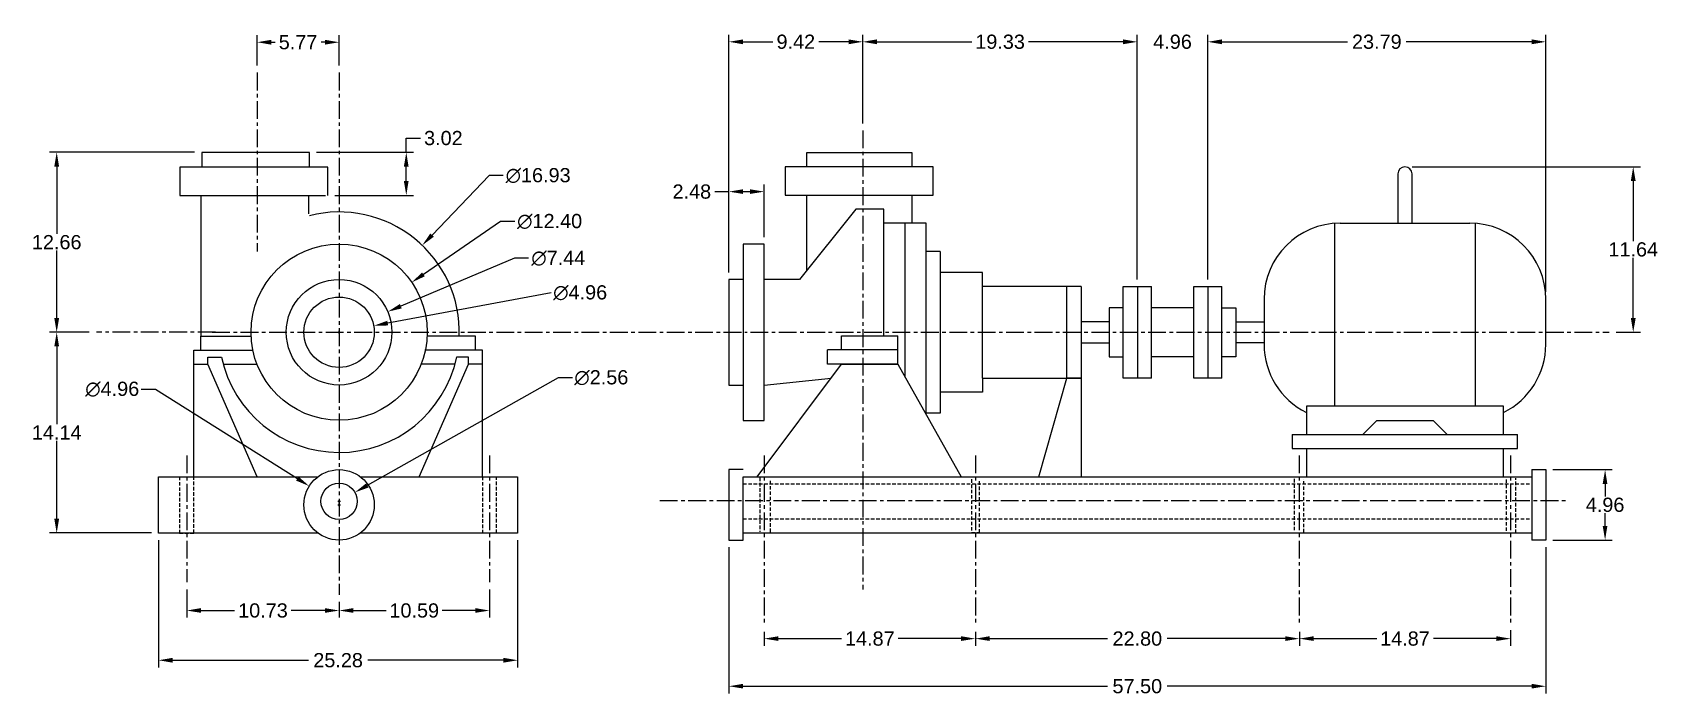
# Model space of a CAD drawing. Extents: x -44 to 71, y -7 to 40.
import ezdxf

# ---------------------------------------------------------------- set-up
doc = ezdxf.new("R2010")
doc.units = 0
doc.header["$MEASUREMENT"] = 0
doc.linetypes.add('CENTER', pattern=[2, 1.25, -0.25, 0.25, -0.25])
doc.linetypes.add('HIDDEN', pattern=[0.375, 0.25, -0.125])
doc.layers.get('0').update_dxf_attribs({"linetype": 'CONTINUOUS'})
doc.layers.get('Defpoints').update_dxf_attribs({"linetype": 'CONTINUOUS'})
for name, color, linetype in [('BASE', 3, 'CONTINUOUS'), ('CENTER', 6, 'CENTER'), ('COUPLING', 1, 'CONTINUOUS'), ('DIMENSION', 7, 'CONTINUOUS'), ('HIDDEN', 2, 'HIDDEN'), ('MOTOR', 5, 'CONTINUOUS'), ('PUMP', 4, 'CONTINUOUS')]:
    doc.layers.add(name, color=color, linetype=linetype)
doc.styles.get("Standard").update_dxf_attribs({"font": 'arial.ttf'})
doc.dimstyles.get("Standard").update_dxf_attribs({"dimtxt": 0.18, "dimasz": 0.18, "dimexe": 0.18, "dimexo": 0.0625, "dimgap": 0.09, "dimtad": 0, "dimtih": 1, "dimtoh": 1, "dimdec": 4, "dimzin": 0, "dimdsep": 46, "dimtxsty": 'Standard', "dimcen": 0.09, "dimadec": 0, "dimazin": 0, "dimtfac": 1, "dimtdec": 4, "dimtofl": 0, "dimtmove": 0, "dimatfit": 3, "dimfxl": 1, "dimtolj": 1, "dimtzin": 0, "dimarcsym": 0})

# ---------------------------------------------------------------- blocks, each defined once
blk = doc.blocks.new('*D1')
at = {"color": 0, "lineweight": -2, "transparency": 16777216}
for p, q in [((5.25, 3.52), (5.25, -6.77)), ((62.76, 3.52), (62.76, -6.77)), ((6.25, -6.27), (31.91, -6.27)), ((61.76, -6.27), (36.09, -6.27))]:
    blk.add_line(p, q, dxfattribs=at)
at = {"color": 0, "transparency": 16777216}
for points in [[(6.25, -6.1), (6.25, -6.43), (5.25, -6.27)], [(61.76, -6.1), (61.76, -6.43), (62.76, -6.27)]]:
    blk.add_solid(points, dxfattribs=at)
at = {"layer": 'Defpoints', "color": 0, "transparency": 16777216}
for p in [(5.25, 4.02), (62.76, 4.02), (62.76, -6.27)]:
    blk.add_point(p, dxfattribs=at)
at = {"color": 0, "transparency": 16777216, "insert": (34, -6.27), "char_height": 1, "attachment_point": 5}
blk.add_mtext('\\A1;57.50', dxfattribs=at)
blk = doc.blocks.new('*D2')
at = {"color": 0, "lineweight": -2, "transparency": 16777216}
for p, q in [((7.73, -2.43), (7.73, -3.42)), ((8.73, -2.92), (13.17, -2.92)), ((21.6, -2.92), (17.16, -2.92)), ((22.6, -2.43), (22.6, -3.42))]:
    blk.add_line(p, q, dxfattribs=at)
at = {"color": 0, "transparency": 16777216}
for points in [[(8.73, -2.75), (8.73, -3.08), (7.73, -2.92)], [(21.6, -2.75), (21.6, -3.08), (22.6, -2.92)]]:
    blk.add_solid(points, dxfattribs=at)
at = {"layer": 'Defpoints', "color": 0, "transparency": 16777216}
for p in [(7.73, -1.93), (22.6, -1.93), (22.6, -2.92)]:
    blk.add_point(p, dxfattribs=at)
at = {"color": 0, "transparency": 16777216, "insert": (15.17, -2.92), "char_height": 1, "attachment_point": 5}
blk.add_mtext('\\A1;14.87', dxfattribs=at)
blk = doc.blocks.new('*D3')
at = {"color": 0, "lineweight": -2, "transparency": 16777216}
for p, q in [((22.6, -2.43), (22.6, -3.42)), ((23.6, -2.92), (31.91, -2.92)), ((44.41, -2.92), (36.09, -2.92)), ((45.41, -2.43), (45.41, -3.42))]:
    blk.add_line(p, q, dxfattribs=at)
at = {"color": 0, "transparency": 16777216}
for points in [[(23.6, -2.75), (23.6, -3.08), (22.6, -2.92)], [(44.41, -2.75), (44.41, -3.08), (45.41, -2.92)]]:
    blk.add_solid(points, dxfattribs=at)
at = {"layer": 'Defpoints', "color": 0, "transparency": 16777216}
for p in [(22.6, -1.93), (45.41, -1.93), (45.41, -2.92)]:
    blk.add_point(p, dxfattribs=at)
at = {"color": 0, "transparency": 16777216, "insert": (34, -2.92), "char_height": 1, "attachment_point": 5}
blk.add_mtext('\\A1;22.80', dxfattribs=at)
blk = doc.blocks.new('*D4')
at = {"color": 0, "lineweight": -2, "transparency": 16777216}
for p, q in [((45.41, -2.43), (45.41, -3.42)), ((46.41, -2.92), (50.85, -2.92)), ((59.28, -2.92), (54.84, -2.92)), ((60.28, -2.31), (60.28, -3.42))]:
    blk.add_line(p, q, dxfattribs=at)
at = {"color": 0, "transparency": 16777216}
for points in [[(46.41, -2.75), (46.41, -3.08), (45.41, -2.92)], [(59.28, -2.75), (59.28, -3.08), (60.28, -2.92)]]:
    blk.add_solid(points, dxfattribs=at)
at = {"layer": 'Defpoints', "color": 0, "transparency": 16777216}
for p in [(45.41, -1.93), (60.28, -1.81), (60.28, -2.92)]:
    blk.add_point(p, dxfattribs=at)
at = {"color": 0, "transparency": 16777216, "insert": (52.84, -2.92), "char_height": 1, "attachment_point": 5}
blk.add_mtext('\\A1;14.87', dxfattribs=at)
blk = doc.blocks.new('*D5')
at = {"color": 0, "lineweight": -2, "transparency": 16777216}
for p, q in [((63.26, 8.98), (67.43, 8.98)), ((66.93, 7.98), (66.93, 7.09)), ((66.93, 5.02), (66.93, 5.91)), ((63.26, 4.02), (67.43, 4.02))]:
    blk.add_line(p, q, dxfattribs=at)
at = {"color": 0, "transparency": 16777216}
for points in [[(66.76, 7.98), (67.09, 7.98), (66.93, 8.98)], [(66.76, 5.02), (67.09, 5.02), (66.93, 4.02)]]:
    blk.add_solid(points, dxfattribs=at)
at = {"layer": 'Defpoints', "color": 0, "transparency": 16777216}
for p in [(62.76, 8.98), (66.93, 8.98), (62.76, 4.02)]:
    blk.add_point(p, dxfattribs=at)
at = {"color": 0, "transparency": 16777216, "insert": (66.93, 6.5), "char_height": 1, "attachment_point": 5}
blk.add_mtext('\\A1;4.96', dxfattribs=at)
blk = doc.blocks.new('*D6')
at = {"color": 0, "lineweight": -2, "transparency": 16777216}
for p, q in [((-34.9, 4.02), (-34.9, -4.94)), ((-9.62, 4.02), (-9.62, -4.94)), ((-33.9, -4.44), (-24.35, -4.44)), ((-10.62, -4.44), (-20.17, -4.44))]:
    blk.add_line(p, q, dxfattribs=at)
at = {"color": 0, "transparency": 16777216}
for points in [[(-33.9, -4.27), (-33.9, -4.61), (-34.9, -4.44)], [(-10.62, -4.27), (-10.62, -4.61), (-9.62, -4.44)]]:
    blk.add_solid(points, dxfattribs=at)
at = {"layer": 'Defpoints', "color": 0, "transparency": 16777216}
for p in [(-34.9, 4.52), (-9.62, 4.52), (-9.62, -4.44)]:
    blk.add_point(p, dxfattribs=at)
at = {"color": 0, "transparency": 16777216, "insert": (-22.26, -4.44), "char_height": 1, "attachment_point": 5}
blk.add_mtext('\\A1;25.28', dxfattribs=at)
blk = doc.blocks.new('*D7')
at = {"color": 0, "lineweight": -2, "transparency": 16777216}
for p, q in [((-32.92, 0.55), (-32.92, -1.44)), ((-31.92, -0.94), (-29.55, -0.94)), ((-23.19, -0.94), (-25.56, -0.94)), ((-22.19, -0.33), (-22.19, -1.44))]:
    blk.add_line(p, q, dxfattribs=at)
at = {"color": 0, "transparency": 16777216}
for points in [[(-31.92, -0.77), (-31.92, -1.1), (-32.92, -0.94)], [(-23.19, -0.77), (-23.19, -1.1), (-22.19, -0.94)]]:
    blk.add_solid(points, dxfattribs=at)
at = {"layer": 'Defpoints', "color": 0, "transparency": 16777216}
for p in [(-32.92, 1.05), (-22.19, 0.17), (-22.19, -0.94)]:
    blk.add_point(p, dxfattribs=at)
at = {"color": 0, "transparency": 16777216, "insert": (-27.55, -0.94), "char_height": 1, "attachment_point": 5}
blk.add_mtext('\\A1;10.73', dxfattribs=at)
blk = doc.blocks.new('*D8')
at = {"color": 0, "lineweight": -2, "transparency": 16777216}
for p, q in [((-11.6, 0.55), (-11.6, -1.44)), ((-22.19, -0.33), (-22.19, -1.44)), ((-21.19, -0.94), (-18.87, -0.94)), ((-12.6, -0.94), (-14.93, -0.94))]:
    blk.add_line(p, q, dxfattribs=at)
at = {"color": 0, "transparency": 16777216}
for points in [[(-21.19, -0.77), (-21.19, -1.1), (-22.19, -0.94)], [(-12.6, -0.77), (-12.6, -1.1), (-11.6, -0.94)]]:
    blk.add_solid(points, dxfattribs=at)
at = {"layer": 'Defpoints', "color": 0, "transparency": 16777216}
for p in [(-22.19, 0.17), (-11.6, 1.05), (-11.6, -0.94)]:
    blk.add_point(p, dxfattribs=at)
at = {"color": 0, "transparency": 16777216, "insert": (-16.9, -0.94), "char_height": 1, "attachment_point": 5}
blk.add_mtext('\\A1;10.59', dxfattribs=at)
blk = doc.blocks.new('*D9')
at = {"color": 0, "lineweight": -2, "transparency": 16777216}
for p, q in [((-39.78, 18.65), (-42.57, 18.65)), ((-42.07, 17.65), (-42.07, 12.18)), ((-42.07, 5.52), (-42.07, 11)), ((-35.4, 4.52), (-42.57, 4.52))]:
    blk.add_line(p, q, dxfattribs=at)
at = {"color": 0, "transparency": 16777216}
for points in [[(-42.24, 17.65), (-41.9, 17.65), (-42.07, 18.65)], [(-42.24, 5.52), (-41.9, 5.52), (-42.07, 4.52)]]:
    blk.add_solid(points, dxfattribs=at)
at = {"layer": 'Defpoints', "color": 0, "transparency": 16777216}
for p in [(-42.07, 18.65), (-39.28, 18.65), (-34.9, 4.52)]:
    blk.add_point(p, dxfattribs=at)
at = {"color": 0, "transparency": 16777216, "insert": (-42.07, 11.59), "char_height": 1, "attachment_point": 5}
blk.add_mtext('\\A1;14.14', dxfattribs=at)
blk = doc.blocks.new('*D10')
at = {"color": 0, "lineweight": -2, "transparency": 16777216}
for p, q in [((-32.36, 31.32), (-42.57, 31.32)), ((-42.07, 30.32), (-42.07, 25.58)), ((-42.07, 19.65), (-42.07, 24.4)), ((-39.78, 18.65), (-42.57, 18.65))]:
    blk.add_line(p, q, dxfattribs=at)
at = {"color": 0, "transparency": 16777216}
for points in [[(-42.24, 30.32), (-41.9, 30.32), (-42.07, 31.32)], [(-42.24, 19.65), (-41.9, 19.65), (-42.07, 18.65)]]:
    blk.add_solid(points, dxfattribs=at)
at = {"layer": 'Defpoints', "color": 0, "transparency": 16777216}
for p in [(-42.07, 31.32), (-31.86, 31.32), (-39.28, 18.65)]:
    blk.add_point(p, dxfattribs=at)
at = {"color": 0, "transparency": 16777216, "insert": (-42.07, 24.99), "char_height": 1, "attachment_point": 5}
blk.add_mtext('\\A1;12.66', dxfattribs=at)
blk = doc.blocks.new('*D11')
at = {"color": 0, "lineweight": -2, "transparency": 16777216}
for p, q in [((53.34, 30.3), (69.41, 30.3)), ((68.91, 29.3), (68.91, 25.07)), ((68.91, 19.65), (68.91, 23.89)), ((67.72, 18.65), (69.41, 18.65))]:
    blk.add_line(p, q, dxfattribs=at)
at = {"color": 0, "transparency": 16777216}
for points in [[(68.74, 29.3), (69.08, 29.3), (68.91, 30.3)], [(68.74, 19.65), (69.08, 19.65), (68.91, 18.65)]]:
    blk.add_solid(points, dxfattribs=at)
at = {"layer": 'Defpoints', "color": 0, "transparency": 16777216}
for p in [(52.84, 30.3), (67.22, 18.65), (68.91, 18.65)]:
    blk.add_point(p, dxfattribs=at)
at = {"color": 0, "transparency": 16777216, "insert": (68.91, 24.48), "char_height": 1, "attachment_point": 5}
blk.add_mtext('\\A1;11.64', dxfattribs=at)
blk = doc.blocks.new('*D12')
at = {"color": 0, "lineweight": -2, "transparency": 16777216}
for p, q in [((38.96, 22.37), (38.96, 39.6)), ((39.96, 39.1), (48.79, 39.1)), ((61.76, 39.1), (52.92, 39.1)), ((62.76, 21.49), (62.76, 39.6))]:
    blk.add_line(p, q, dxfattribs=at)
at = {"color": 0, "transparency": 16777216}
for points in [[(39.96, 39.27), (39.96, 38.93), (38.96, 39.1)], [(61.76, 39.27), (61.76, 38.93), (62.76, 39.1)]]:
    blk.add_solid(points, dxfattribs=at)
at = {"layer": 'Defpoints', "color": 0, "transparency": 16777216}
for p in [(38.96, 39.1), (38.96, 21.87), (62.76, 20.99)]:
    blk.add_point(p, dxfattribs=at)
at = {"color": 0, "transparency": 16777216, "insert": (50.86, 39.1), "char_height": 1, "attachment_point": 5}
blk.add_mtext('\\A1;23.79', dxfattribs=at)
blk = doc.blocks.new('*D13')
at = {"color": 0, "lineweight": -2, "transparency": 16777216}
for p, q in [((33, 39.1), (32, 39.1)), ((34, 22.37), (34, 39.6)), ((38.96, 22.37), (38.96, 39.6)), ((39.96, 39.1), (40.96, 39.1))]:
    blk.add_line(p, q, dxfattribs=at)
at = {"color": 0, "transparency": 16777216}
for points in [[(33, 39.27), (33, 38.93), (34, 39.1)], [(39.96, 39.27), (39.96, 38.93), (38.96, 39.1)]]:
    blk.add_solid(points, dxfattribs=at)
at = {"layer": 'Defpoints', "color": 0, "transparency": 16777216}
for p in [(34, 39.1), (34, 21.87), (38.96, 21.87)]:
    blk.add_point(p, dxfattribs=at)
at = {"color": 0, "transparency": 16777216, "insert": (36.48, 39.1), "char_height": 1, "attachment_point": 5}
blk.add_mtext('\\A1;4.96', dxfattribs=at)
blk = doc.blocks.new('*D14')
at = {"color": 0, "lineweight": -2, "transparency": 16777216}
for p, q in [((14.67, 33.36), (14.67, 39.6)), ((15.67, 39.1), (22.34, 39.1)), ((33, 39.1), (26.33, 39.1)), ((34, 22.37), (34, 39.6))]:
    blk.add_line(p, q, dxfattribs=at)
at = {"color": 0, "transparency": 16777216}
for points in [[(15.67, 39.27), (15.67, 38.93), (14.67, 39.1)], [(33, 39.27), (33, 38.93), (34, 39.1)]]:
    blk.add_solid(points, dxfattribs=at)
at = {"layer": 'Defpoints', "color": 0, "transparency": 16777216}
for p in [(14.67, 39.1), (14.67, 32.86), (34, 21.87)]:
    blk.add_point(p, dxfattribs=at)
at = {"color": 0, "transparency": 16777216, "insert": (24.34, 39.1), "char_height": 1, "attachment_point": 5}
blk.add_mtext('\\A1;19.33', dxfattribs=at)
blk = doc.blocks.new('*D15')
at = {"color": 0, "lineweight": -2, "transparency": 16777216}
for p, q in [((5.25, 22.86), (5.25, 39.6)), ((6.25, 39.1), (8.35, 39.1)), ((13.67, 39.1), (11.57, 39.1)), ((14.67, 33.36), (14.67, 39.6))]:
    blk.add_line(p, q, dxfattribs=at)
at = {"color": 0, "transparency": 16777216}
for points in [[(6.25, 39.27), (6.25, 38.93), (5.25, 39.1)], [(13.67, 39.27), (13.67, 38.93), (14.67, 39.1)]]:
    blk.add_solid(points, dxfattribs=at)
at = {"layer": 'Defpoints', "color": 0, "transparency": 16777216}
for p in [(5.25, 39.1), (14.67, 32.86), (5.25, 22.36)]:
    blk.add_point(p, dxfattribs=at)
at = {"color": 0, "transparency": 16777216, "insert": (9.96, 39.1), "char_height": 1, "attachment_point": 5}
blk.add_mtext('\\A1;9.42', dxfattribs=at)
blk = doc.blocks.new('*D16')
at = {"color": 0, "lineweight": -2, "transparency": 16777216}
for p, q in [((-17.46, 31.32), (-17.46, 32.32)), ((-17.46, 32.32), (-16.46, 32.32)), ((-23.77, 31.32), (-16.96, 31.32)), ((-17.46, 29.29), (-17.46, 30.32)), ((-22.49, 28.29), (-16.96, 28.29))]:
    blk.add_line(p, q, dxfattribs=at)
at = {"color": 0, "transparency": 16777216}
for points in [[(-17.63, 30.32), (-17.3, 30.32), (-17.46, 31.32)], [(-17.63, 29.29), (-17.3, 29.29), (-17.46, 28.29)]]:
    blk.add_solid(points, dxfattribs=at)
at = {"layer": 'Defpoints', "color": 0, "transparency": 16777216}
for p in [(-24.27, 31.32), (-17.46, 31.32), (-22.99, 28.29)]:
    blk.add_point(p, dxfattribs=at)
at = {"color": 0, "transparency": 16777216, "insert": (-14.85, 32.32), "char_height": 1, "attachment_point": 5}
blk.add_mtext('\\A1;3.02', dxfattribs=at)
blk = doc.blocks.new('*D17')
at = {"color": 0, "lineweight": -2, "transparency": 16777216}
for p, q in [((-27.96, 37.43), (-27.96, 39.57)), ((-26.96, 39.07), (-26.69, 39.07)), ((-23.19, 39.07), (-23.46, 39.07)), ((-22.19, 37.43), (-22.19, 39.57))]:
    blk.add_line(p, q, dxfattribs=at)
at = {"color": 0, "transparency": 16777216}
for points in [[(-26.96, 39.24), (-26.96, 38.9), (-27.96, 39.07)], [(-23.19, 39.24), (-23.19, 38.9), (-22.19, 39.07)]]:
    blk.add_solid(points, dxfattribs=at)
at = {"layer": 'Defpoints', "color": 0, "transparency": 16777216}
for p in [(-22.19, 39.07), (-27.96, 36.93), (-22.19, 36.93)]:
    blk.add_point(p, dxfattribs=at)
at = {"color": 0, "transparency": 16777216, "insert": (-25.08, 39.07), "char_height": 1, "attachment_point": 5}
blk.add_mtext('\\A1;5.77', dxfattribs=at)
blk = doc.blocks.new('*D18')
at = {"color": 0, "lineweight": -2, "transparency": 16777216}
for p, q in [((5.25, 22.86), (5.25, 29.05)), ((7.73, 25.34), (7.73, 29.05)), ((5.25, 28.55), (4.25, 28.55)), ((6.73, 28.55), (6.25, 28.55))]:
    blk.add_line(p, q, dxfattribs=at)
at = {"color": 0, "transparency": 16777216}
for points in [[(6.25, 28.72), (6.25, 28.39), (5.25, 28.55)], [(6.73, 28.72), (6.73, 28.39), (7.73, 28.55)]]:
    blk.add_solid(points, dxfattribs=at)
at = {"layer": 'Defpoints', "color": 0, "transparency": 16777216}
for p in [(5.25, 28.55), (7.73, 24.84), (5.25, 22.36)]:
    blk.add_point(p, dxfattribs=at)
at = {"color": 0, "transparency": 16777216, "insert": (2.64, 28.55), "char_height": 1, "attachment_point": 5}
blk.add_mtext('\\A1;2.48', dxfattribs=at)
blk = doc.blocks.new('*D19')
at = {"color": 0, "lineweight": -2, "transparency": 16777216}
for p, q in [((-6.77, 15.45), (-20.21, 7.87)), ((-5.77, 15.45), (-6.77, 15.45)), ((-22.28, 6.75), (-22.1, 6.75)), ((-22.19, 6.66), (-22.19, 6.84))]:
    blk.add_line(p, q, dxfattribs=at)
at = {"color": 0, "transparency": 16777216}
blk.add_solid([(-20.29, 8.01), (-20.12, 7.72), (-21.08, 7.38)], dxfattribs=at)
at = {"layer": 'Defpoints', "color": 0, "transparency": 16777216}
for p in [(-21.08, 7.38), (-23.3, 6.12)]:
    blk.add_point(p, dxfattribs=at)
at = {"color": 0, "transparency": 16777216, "insert": (-3.73, 15.45), "char_height": 1, "attachment_point": 5}
blk.add_mtext('\\A1;∅2.56', dxfattribs=at)
blk = doc.blocks.new('*D20')
at = {"color": 0, "lineweight": -2, "transparency": 16777216}
for p, q in [((-36.12, 14.64), (-35.12, 14.64)), ((-35.12, 14.64), (-25.13, 8.35)), ((-22.28, 6.5), (-22.1, 6.5)), ((-22.19, 6.41), (-22.19, 6.59))]:
    blk.add_line(p, q, dxfattribs=at)
at = {"color": 0, "transparency": 16777216}
blk.add_solid([(-25.05, 8.49), (-25.22, 8.21), (-24.29, 7.82)], dxfattribs=at)
at = {"layer": 'Defpoints', "color": 0, "transparency": 16777216}
for p in [(-24.29, 7.82), (-20.09, 5.18)]:
    blk.add_point(p, dxfattribs=at)
at = {"color": 0, "transparency": 16777216, "insert": (-38.16, 14.64), "char_height": 1, "attachment_point": 5}
blk.add_mtext('\\A1;∅4.96', dxfattribs=at)
blk = doc.blocks.new('*D21')
at = {"color": 0, "lineweight": -2, "transparency": 16777216}
for p, q in [((-11.63, 29.68), (-15.65, 25.49)), ((-10.63, 29.68), (-11.63, 29.68)), ((-22.28, 18.65), (-22.1, 18.65)), ((-22.19, 18.56), (-22.19, 18.74))]:
    blk.add_line(p, q, dxfattribs=at)
at = {"color": 0, "transparency": 16777216}
blk.add_solid([(-15.77, 25.61), (-15.52, 25.38), (-16.34, 24.77)], dxfattribs=at)
at = {"layer": 'Defpoints', "color": 0, "transparency": 16777216}
for p in [(-16.34, 24.77), (-28.04, 12.54)]:
    blk.add_point(p, dxfattribs=at)
at = {"color": 0, "transparency": 16777216, "insert": (-8.18, 29.68), "char_height": 1, "attachment_point": 5}
blk.add_mtext('\\A1;∅16.93', dxfattribs=at)
blk = doc.blocks.new('*D22')
at = {"color": 0, "lineweight": -2, "transparency": 16777216}
for p, q in [((-10.82, 26.45), (-16.25, 22.73)), ((-9.82, 26.45), (-10.82, 26.45)), ((-22.28, 18.65), (-22.1, 18.65)), ((-22.19, 18.56), (-22.19, 18.74))]:
    blk.add_line(p, q, dxfattribs=at)
at = {"color": 0, "transparency": 16777216}
blk.add_solid([(-16.35, 22.86), (-16.16, 22.59), (-17.08, 22.16)], dxfattribs=at)
at = {"layer": 'Defpoints', "color": 0, "transparency": 16777216}
for p in [(-17.08, 22.16), (-27.3, 15.15)]:
    blk.add_point(p, dxfattribs=at)
at = {"color": 0, "transparency": 16777216, "insert": (-7.37, 26.45), "char_height": 1, "attachment_point": 5}
blk.add_mtext('\\A1;∅12.40', dxfattribs=at)
blk = doc.blocks.new('*D23')
at = {"color": 0, "lineweight": -2, "transparency": 16777216}
for p, q in [((-9.85, 23.86), (-17.84, 20.49)), ((-8.85, 23.86), (-9.85, 23.86)), ((-22.28, 18.65), (-22.1, 18.65)), ((-22.19, 18.56), (-22.19, 18.74))]:
    blk.add_line(p, q, dxfattribs=at)
at = {"color": 0, "transparency": 16777216}
blk.add_solid([(-17.91, 20.64), (-17.78, 20.33), (-18.76, 20.1)], dxfattribs=at)
at = {"layer": 'Defpoints', "color": 0, "transparency": 16777216}
for p in [(-18.76, 20.1), (-25.62, 17.21)]:
    blk.add_point(p, dxfattribs=at)
at = {"color": 0, "transparency": 16777216, "insert": (-6.76, 23.86), "char_height": 1, "attachment_point": 5}
blk.add_mtext('\\A1;∅7.44', dxfattribs=at)
blk = doc.blocks.new('*D24')
at = {"color": 0, "lineweight": -2, "transparency": 16777216}
for p, q in [((-7.26, 21.43), (-18.77, 19.29)), ((-22.28, 18.65), (-22.1, 18.65)), ((-22.19, 18.56), (-22.19, 18.74))]:
    blk.add_line(p, q, dxfattribs=at)
at = {"color": 0, "transparency": 16777216}
blk.add_solid([(-18.8, 19.46), (-18.74, 19.13), (-19.75, 19.11)], dxfattribs=at)
at = {"layer": 'Defpoints', "color": 0, "transparency": 16777216}
for p in [(-19.75, 19.11), (-24.63, 18.2)]:
    blk.add_point(p, dxfattribs=at)
at = {"color": 0, "transparency": 16777216, "insert": (-5.22, 21.43), "char_height": 1, "attachment_point": 5}
blk.add_mtext('\\A1;∅4.96', dxfattribs=at)

msp = doc.modelspace()

# ---------------------------------------------------------------- linework, layer by layer
at = {"layer": 'BASE'}
for p, q in [((-32.424, 16.415), (-31.433, 16.415)), ((-32.424, 8.484), (-32.424, 16.415)), ((-27.962, 8.484), (-31.433, 16.415)), ((-16.561, 8.484), (-13.091, 16.415)), ((-12.099, 16.415), (-13.091, 16.415)), ((-12.099, 8.484), (-12.099, 16.415)), ((7.234, 8.484), (13.183, 16.415)), ((13.183, 16.415), (17.149, 16.415)), ((17.149, 16.415), (21.61, 8.484)), ((27.063, 8.484), (29.046, 15.424)), ((30.038, 15.424), (29.046, 15.424)), ((30.038, 15.424), (30.038, 8.484)), ((44.909, 11.458), (60.773, 11.458)), ((44.909, 11.458), (44.909, 10.466)), ((60.773, 10.466), (60.773, 11.458)), ((44.909, 10.466), (60.773, 10.466)), ((45.901, 10.466), (45.901, 8.484)), ((59.781, 8.484), (59.781, 10.466)), ((-34.903, 8.484), (-23.677, 8.484)), ((-34.903, 4.518), (-34.903, 8.484)), ((-20.703, 8.484), (-9.621, 8.484)), ((-9.621, 8.484), (-9.621, 4.518)), ((5.251, 8.979), (5.251, 4.022)), ((6.243, 8.979), (5.251, 8.979)), ((6.243, 4.022), (6.243, 8.484)), ((6.243, 8.484), (61.764, 8.484)), ((61.764, 8.979), (62.755, 8.979)), ((61.764, 8.979), (61.764, 4.022)), ((62.755, 8.979), (62.755, 4.022)), ((-23.677, 4.518), (-34.903, 4.518)), ((-9.621, 4.518), (-20.703, 4.518)), ((5.251, 4.022), (6.243, 4.022)), ((61.764, 4.518), (6.243, 4.518)), ((62.755, 4.022), (61.764, 4.022))]:
    msp.add_line(p, q, dxfattribs=at)
for centre, radius in [((-22.19, 6.501), 2.479), ((-22.19, 6.749), 1.278)]:
    msp.add_circle(centre, radius, dxfattribs=at)
at = {"layer": 'CENTER'}
for p, q in [((-27.962, 36.93), (-27.962, 24.347)), ((-22.19, 36.93), (-22.19, 0.174)), ((14.67, 32.859), (14.67, 0.552)), ((-30.893, 18.655), (-39.278, 18.655)), ((-31.121, 18.655), (6.54, 18.655)), ((6.768, 18.655), (67.217, 18.655)), ((-32.92, 9.971), (-32.92, 1.048)), ((-11.604, 9.971), (-11.604, 1.048)), ((7.73, 9.971), (7.73, -1.927)), ((22.602, 9.971), (22.602, -1.927)), ((45.405, 9.971), (45.405, -1.927)), ((60.277, 9.971), (60.277, -1.807)), ((0.39, 6.818), (64.263, 6.818))]:
    msp.add_line(p, q, dxfattribs=at)
at = {"layer": 'COUPLING'}
for p, q in [((33.012, 21.868), (34.995, 21.868)), ((33.012, 15.424), (33.012, 21.868)), ((34.003, 21.868), (34.003, 15.424)), ((34.995, 15.424), (34.995, 21.868)), ((37.969, 15.424), (37.969, 21.868)), ((37.969, 21.868), (39.952, 21.868)), ((38.961, 21.868), (38.961, 15.424)), ((39.952, 15.424), (39.952, 21.868)), ((33.012, 20.381), (32.02, 20.381)), ((32.02, 20.381), (32.02, 16.911)), ((37.969, 20.381), (34.995, 20.381)), ((39.952, 20.381), (40.944, 20.381)), ((40.944, 20.381), (40.944, 16.911)), ((32.02, 19.39), (30.038, 19.39)), ((40.944, 19.39), (42.926, 19.39)), ((30.038, 17.902), (32.02, 17.902)), ((42.926, 17.902), (40.944, 17.902)), ((32.02, 16.911), (33.012, 16.911)), ((37.969, 16.911), (34.995, 16.911)), ((40.944, 16.911), (39.952, 16.911)), ((34.995, 15.424), (33.012, 15.424)), ((39.952, 15.424), (37.969, 15.424))]:
    msp.add_line(p, q, dxfattribs=at)
at = {"layer": 'DIMENSION'}
for p, q in [((-22.279, 18.655), (-22.101, 18.655)), ((-22.19, 18.565), (-22.19, 18.744))]:
    msp.add_line(p, q, dxfattribs=at)
at = {"layer": 'HIDDEN'}
for p, q in [((-33.415, 8.484), (-33.415, 4.518)), ((-32.424, 4.518), (-32.424, 8.484)), ((-12.099, 8.484), (-12.099, 4.518)), ((-11.108, 4.518), (-11.108, 8.484)), ((7.419, 8.418), (7.419, 4.597)), ((8.168, 4.575), (8.168, 8.287)), ((22.329, 8.312), (22.329, 4.546)), ((22.879, 4.546), (22.879, 8.274)), ((45.048, 8.332), (45.048, 4.637)), ((45.73, 4.551), (45.73, 8.302)), ((59.956, 8.291), (59.956, 4.487)), ((60.637, 4.511), (60.637, 8.384)), ((6.243, 7.988), (61.764, 7.988)), ((6.243, 5.509), (61.764, 5.509)), ((-33.415, 4.518), (-32.424, 4.518)), ((22.329, 4.546), (22.879, 4.546))]:
    msp.add_line(p, q, dxfattribs=at)
at = {"layer": 'MOTOR'}
for p, q in [((52.345, 29.8), (52.345, 26.33)), ((53.337, 26.33), (53.337, 29.8)), ((47.884, 26.33), (47.884, 13.441)), ((48.27, 26.33), (57.412, 26.33)), ((57.798, 13.441), (57.798, 26.33)), ((42.926, 20.986), (42.926, 17.793)), ((62.755, 17.793), (62.755, 20.986)), ((59.781, 13.441), (45.901, 13.441)), ((45.901, 13.441), (45.901, 11.458)), ((59.781, 11.458), (59.781, 13.441)), ((45.901, 11.458), (49.867, 11.458)), ((49.867, 11.458), (50.858, 12.449)), ((50.858, 12.449), (54.824, 12.449)), ((54.824, 12.449), (55.815, 11.458)), ((55.815, 11.458), (59.781, 11.458)), ((57.416, 11.458), (59.781, 11.458))]:
    msp.add_line(p, q, dxfattribs=at)
for centre, radius, start, end in [((52.841, 29.8), 0.496, 0, 180), ((48.27, 20.986), 5.344, 90, 180), ((57.412, 20.986), 5.344, 0, 90), ((48.27, 17.793), 5.344, 180, 243.67811), ((57.412, 17.793), 5.344, 296.32189, 360)]:
    msp.add_arc(centre, radius, start, end, dxfattribs=at)
at = {"layer": 'PUMP'}
for p, q in [((-31.864, 31.315), (-31.864, 30.283)), ((-24.271, 31.315), (-31.864, 31.315)), ((-24.271, 30.267), (-24.271, 31.315)), ((10.704, 31.287), (10.704, 30.296)), ((18.14, 31.287), (10.704, 31.287)), ((18.14, 30.296), (18.14, 31.287)), ((-33.404, 30.274), (-33.404, 28.289)), ((-22.994, 30.274), (-33.404, 30.274)), ((-22.994, 28.291), (-22.994, 30.274)), ((9.217, 30.296), (9.217, 28.313)), ((19.627, 30.296), (9.217, 30.296)), ((19.627, 28.313), (19.627, 30.296)), ((-33.404, 28.289), (-23.136, 28.289)), ((-31.917, 28.291), (-31.917, 18.377)), ((-24.332, 26.981), (-24.332, 28.289)), ((9.217, 28.313), (19.627, 28.313)), ((10.704, 28.313), (10.704, 22.984)), ((18.14, 26.33), (18.14, 28.313)), ((14.174, 27.321), (10.208, 22.364)), ((16.157, 27.321), (14.174, 27.321)), ((16.157, 18.398), (16.157, 27.321)), ((19.132, 26.33), (16.157, 26.33)), ((17.644, 26.33), (17.644, 15.534)), ((19.132, 12.945), (19.132, 26.33)), ((6.243, 24.843), (6.243, 12.449)), ((7.73, 24.843), (6.243, 24.843)), ((7.73, 12.449), (7.73, 24.843)), ((20.123, 24.347), (19.132, 24.347)), ((20.123, 24.347), (20.123, 12.945)), ((5.251, 22.364), (5.251, 14.928)), ((6.243, 22.364), (5.251, 22.364)), ((10.208, 22.364), (7.73, 22.364)), ((23.097, 22.86), (20.123, 22.86)), ((23.097, 15.424), (23.097, 22.86)), ((30.038, 21.868), (23.097, 21.868)), ((29.046, 15.424), (29.046, 21.868)), ((30.038, 21.868), (30.038, 15.424)), ((-31.917, 18.377), (-28.408, 18.377)), ((-31.917, 17.385), (-31.917, 18.377)), ((-12.584, 18.377), (-16.024, 18.377)), ((-12.584, 17.385), (-12.584, 18.377)), ((13.183, 18.398), (17.149, 18.398)), ((13.183, 17.407), (13.183, 18.398)), ((17.149, 16.415), (17.149, 18.398)), ((-32.413, 17.385), (-28.281, 17.385)), ((-32.413, 16.394), (-32.413, 17.385)), ((-12.099, 17.385), (-16.15, 17.385)), ((-12.099, 16.394), (-12.099, 17.385)), ((17.149, 17.407), (12.191, 17.407)), ((12.191, 16.415), (12.191, 17.407)), ((-32.413, 16.394), (-31.422, 16.394)), ((-31.422, 16.89), (-30.468, 16.89)), ((-31.422, 16.394), (-31.422, 16.89)), ((-30.347, 16.394), (-27.984, 16.394)), ((-14.033, 16.394), (-16.447, 16.394)), ((-13.091, 16.89), (-13.925, 16.89)), ((-13.091, 16.394), (-13.091, 16.89)), ((-12.099, 16.394), (-13.091, 16.394)), ((17.149, 16.415), (12.191, 16.415)), ((5.251, 14.928), (6.243, 14.928)), ((7.73, 14.928), (12.439, 15.424)), ((23.097, 15.424), (30.038, 15.424)), ((23.097, 15.424), (23.097, 14.432)), ((23.097, 14.432), (20.123, 14.432)), ((20.123, 12.945), (19.132, 12.945)), ((6.243, 12.449), (7.73, 12.449))]:
    msp.add_line(p, q, dxfattribs=at)
for radius in [6.199, 3.718, 2.479]:
    msp.add_circle((-22.19, 18.655), radius, dxfattribs=at)
for start, end in [(358.11835, 104.24661), (191.91734, 347.95823)]:
    msp.add_arc((-22.19, 18.655), 8.465, start, end, dxfattribs=at)

# ---------------------------------------------------------------- dimensions: what is measured, and where the dimension line sits
for base, p1, p2, override, picture, middle in [((-22.19, 39.068), (-27.962, 36.93), (-22.19, 36.93), {"dimtxt": 1, "dimasz": 1, "dimexe": 0.5, "dimexo": 0.5, "dimdec": 2, "dimtdec": 2}, '*D17', (-25.076, 39.068)), ((5.251, 39.1), (14.67, 32.859), (5.251, 22.364), {"dimtxt": 1, "dimasz": 1, "dimexe": 0.5, "dimexo": 0.5, "dimdec": 2, "dimtdec": 2, "dimtmove": 1}, '*D15', (9.961, 39.1)), ((14.67, 39.1), (34.003, 21.868), (14.67, 32.859), {"dimtxt": 1, "dimasz": 1, "dimexe": 0.5, "dimexo": 0.5, "dimdec": 2, "dimtdec": 2, "dimtmove": 1}, '*D14', (24.337, 39.1)), ((34.003, 39.1), (38.961, 21.868), (34.003, 21.868), {"dimtxt": 1, "dimasz": 1, "dimexe": 0.5, "dimexo": 0.5, "dimdec": 2, "dimtdec": 2, "dimtmove": 1}, '*D13', (36.482, 39.1)), ((38.961, 39.1), (62.755, 20.986), (38.961, 21.868), {"dimtxt": 1, "dimasz": 1, "dimexe": 0.5, "dimexo": 0.5, "dimdec": 2, "dimtdec": 2}, '*D12', (50.858, 39.1)), ((5.251, 28.552), (7.73, 24.843), (5.251, 22.364), {"dimtxt": 1, "dimasz": 1, "dimexe": 0.5, "dimexo": 0.5, "dimdec": 2, "dimtdec": 2}, '*D18', (2.637, 28.552)), ((-9.621, -4.439), (-34.903, 4.518), (-9.621, 4.518), {"dimtxt": 1, "dimasz": 1, "dimexe": 0.5, "dimexo": 0.5, "dimdec": 2, "dimtdec": 2}, '*D6', (-22.262, -4.439)), ((62.755, -6.265), (5.251, 4.022), (62.755, 4.022), {"dimtxt": 1, "dimasz": 1, "dimexe": 0.5, "dimexo": 0.5, "dimdec": 2, "dimtdec": 2}, '*D1', (34.003, -6.265)), ((-22.19, -0.938), (-32.92, 1.048), (-22.19, 0.174), {"dimtxt": 1, "dimasz": 1, "dimexe": 0.5, "dimexo": 0.5, "dimdec": 2, "dimtdec": 2}, '*D7', (-27.555, -0.938)), ((-11.604, -0.938), (-22.19, 0.174), (-11.604, 1.048), {"dimtxt": 1, "dimasz": 1, "dimexe": 0.5, "dimexo": 0.5, "dimdec": 2, "dimtdec": 2}, '*D8', (-16.897, -0.938)), ((22.602, -2.917), (7.73, -1.927), (22.602, -1.927), {"dimtxt": 1, "dimasz": 1, "dimexe": 0.5, "dimexo": 0.5, "dimdec": 2, "dimtdec": 2}, '*D2', (15.166, -2.917)), ((45.405, -2.917), (22.602, -1.927), (45.405, -1.927), {"dimtxt": 1, "dimasz": 1, "dimexe": 0.5, "dimexo": 0.5, "dimdec": 2, "dimtdec": 2}, '*D3', (34.003, -2.917)), ((60.277, -2.917), (45.405, -1.927), (60.277, -1.807), {"dimtxt": 1, "dimasz": 1, "dimexe": 0.5, "dimexo": 0.5, "dimdec": 2, "dimtdec": 2}, '*D4', (52.841, -2.917))]:
    dim = msp.add_linear_dim(base=base, p1=p1, p2=p2, dimstyle='Standard', override=override)
    dim.commit()
    dim.dimension.update_dxf_attribs({"geometry": picture, "text_midpoint": middle})
for base, p1, p2, override, picture, middle in [((-17.464, 31.315), (-22.994, 28.291), (-24.271, 31.315), {"dimtxt": 1, "dimasz": 1, "dimexe": 0.5, "dimexo": 0.5, "dimdec": 2, "dimtdec": 2}, '*D16', (-14.85, 32.315)), ((-42.069, 31.315), (-39.278, 18.655), (-31.864, 31.315), {"dimtxt": 1, "dimasz": 1, "dimexe": 0.5, "dimexo": 0.5, "dimdec": 2, "dimtdec": 2, "dimtmove": 1}, '*D10', (-42.069, 24.985)), ((68.911, 18.655), (52.841, 30.296), (67.217, 18.655), {"dimtxt": 1, "dimasz": 1, "dimexe": 0.5, "dimexo": 0.5, "dimdec": 2, "dimtdec": 2}, '*D11', (68.911, 24.475)), ((-42.069, 18.655), (-34.903, 4.518), (-39.278, 18.655), {"dimtxt": 1, "dimasz": 1, "dimexe": 0.5, "dimexo": 0.5, "dimdec": 2, "dimtdec": 2}, '*D9', (-42.069, 11.586)), ((66.925, 8.979), (62.755, 4.022), (62.755, 8.979), {"dimtxt": 1, "dimasz": 1, "dimexe": 0.5, "dimexo": 0.5, "dimdec": 2, "dimtdec": 2}, '*D5', (66.925, 6.501))]:
    dim = msp.add_linear_dim(base=base, p1=p1, p2=p2, angle=90, dimstyle='Standard', override=override)
    dim.commit()
    dim.dimension.update_dxf_attribs({"geometry": picture, "text_midpoint": middle})
for p1, p2, picture, middle in [((-28.043, 12.54), (-16.337, 24.77), '*D21', (-8.185, 29.685)), ((-27.302, 15.149), (-17.078, 22.16), '*D22', (-7.375, 26.449)), ((-25.615, 17.21), (-18.764, 20.1), '*D23', (-6.76, 23.861)), ((-24.627, 18.201), (-19.753, 19.108), '*D24', (-7.258, 21.434)), ((-23.303, 6.121), (-21.077, 7.376), '*D19', (-3.73, 15.448)), ((-20.092, 5.18), (-24.288, 7.821), '*D20', (-38.164, 14.639))]:
    dim = msp.add_diameter_dim_2p(p1=p1, p2=p2, dimstyle='Standard', override={"dimtxt": 1, "dimasz": 1, "dimexe": 0.5, "dimexo": 0.5, "dimdec": 2, "dimtdec": 2})
    dim.commit()
    dim.dimension.update_dxf_attribs({"geometry": picture, "text_midpoint": middle, "dimtype": 163})

doc.saveas('drawing.dxf')
